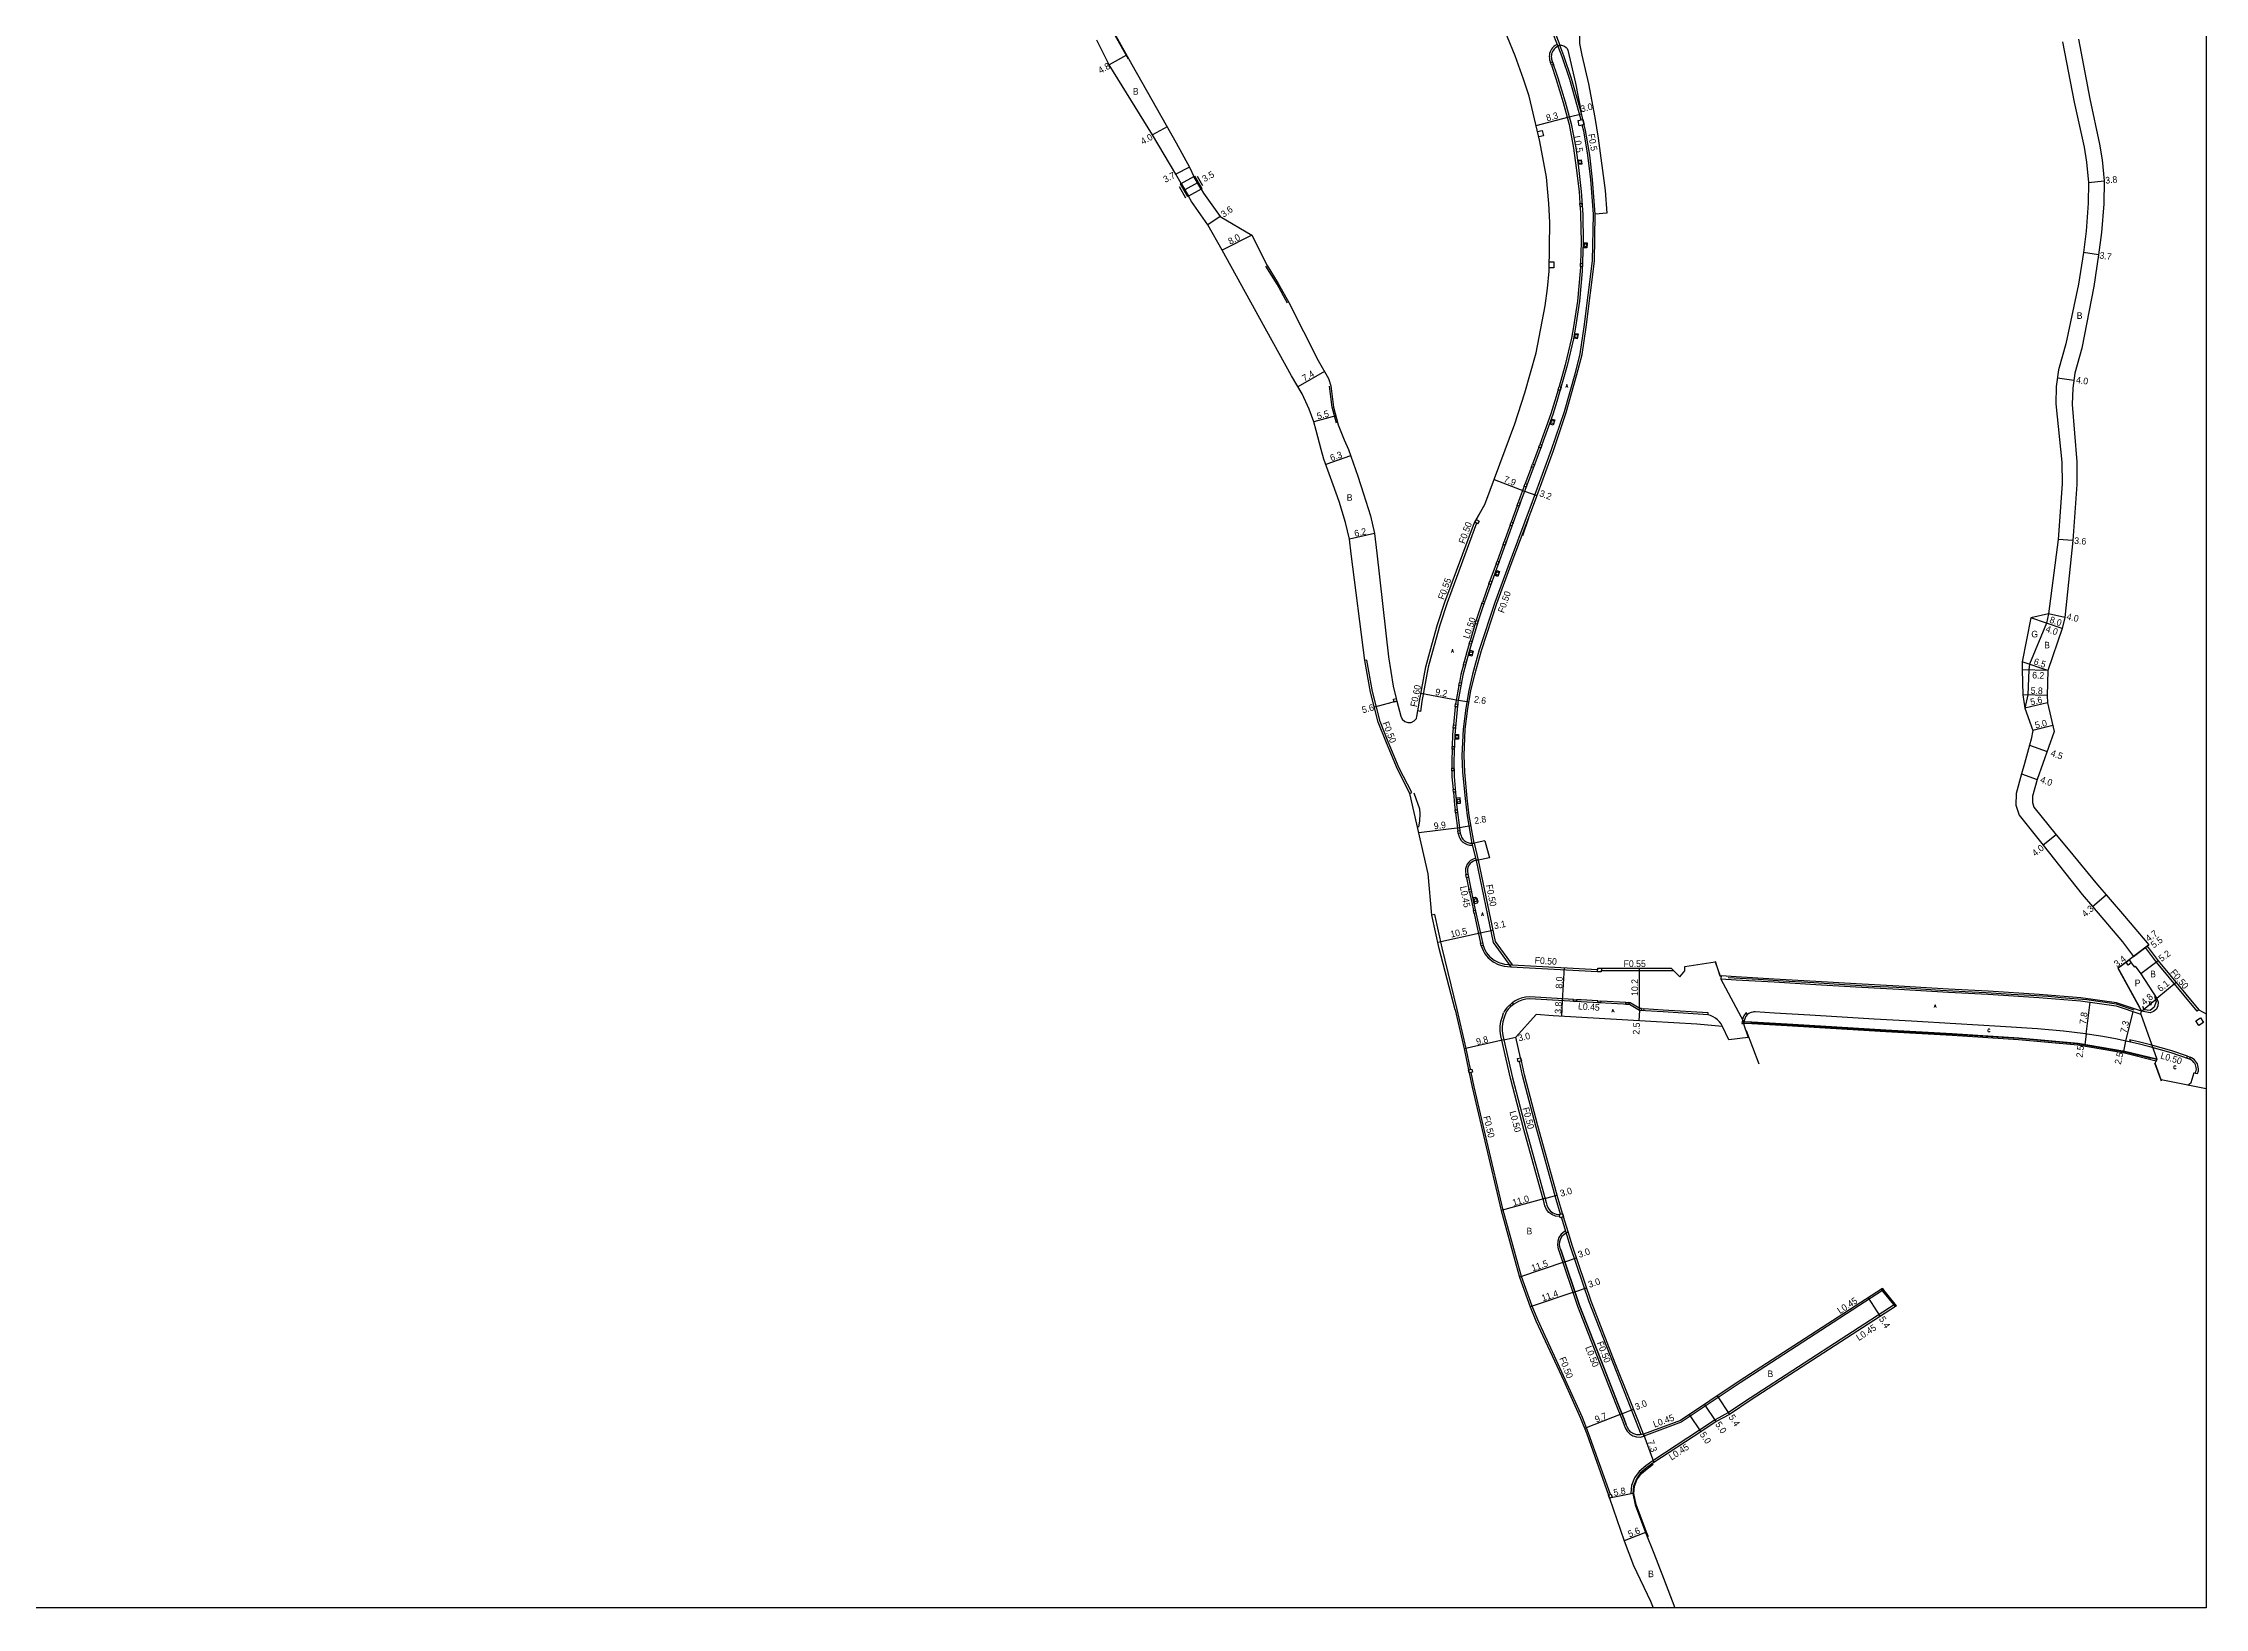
# Model space of a CAD drawing. Header units: metres. Extents: x -4000 to -800, y -99000 to -96000.
# Drawn here: x -3722 to -3200, y -99000 to -98622 of the extents above; entities that cross this region are included whole.
import ezdxf

# ---------------------------------------------------------------- set-up
doc = ezdxf.new("R2010")
doc.units = ezdxf.units.M
doc.header["$LTSCALE"] = 2.5
for name, color, linetype in [('側溝・桝', 7, 'Continuous'), ('図郭', 7, 'Continuous'), ('幅員', 7, 'Continuous'), ('植栽', 7, 'Continuous'), ('歩道・分離帯・安全施設', 7, 'Continuous'), ('舗装', 7, 'Continuous'), ('道路', 7, 'Continuous')]:
    doc.layers.add(name, color=color, linetype=linetype)
doc.styles.get("Standard").update_dxf_attribs({"font": ''})
doc.styles.add('YOKO_DECO', font='txt.shx', dxfattribs={"bigfont": 'extfont.shx'})
doc.styles.get('Standard').set_extended_font_data('@MS PGothic')

# ---------------------------------------------------------------- blocks, each defined once
blk = doc.blocks.new('223800')
at = {"color": 0}
blk.add_circle((0, 0), 0.75, dxfattribs=at)

msp = doc.modelspace()

# ---------------------------------------------------------------- linework, layer by layer
at = {"layer": '側溝・桝'}
for points in [[(-3362.37, -98609.04), (-3357.97, -98619.37), (-3356.47, -98623.16), (-3355.5, -98625.66), (-3353.68, -98631.16), (-3351.37, -98639.23), (-3350.93, -98641)], [(-3356.62, -98622.77), (-3357.07, -98623.04), (-3357.4, -98623.28), (-3357.71, -98623.58), (-3357.96, -98623.89), (-3358.17, -98624.24), (-3358.32, -98624.56), (-3358.44, -98624.93), (-3358.51, -98625.32), (-3358.53, -98625.69), (-3358.51, -98626.08), (-3358.45, -98626.46), (-3358.22, -98627.16)], [(-3357.46, -98619.17), (-3355.98, -98622.97)], [(-3358, -98627.81), (-3356.94, -98631.02), (-3355.15, -98636.79), (-3353.76, -98642.07), (-3352.64, -98647.78), (-3352, -98652.55), (-3351.33, -98658.28), (-3351.13, -98661.17)], [(-3350.64, -98642.21), (-3350.28, -98643.65), (-3349.28, -98649.53), (-3348.58, -98655.39), (-3347.96, -98663.72), (-3348.17, -98675.02), (-3350.15, -98690.95), (-3351.13, -98697.45), (-3352.36, -98702.33), (-3354.95, -98711.43), (-3358.03, -98720.57), (-3362.38, -98732.49), (-3368.19, -98748.03), (-3371.67, -98757.47), (-3375.41, -98768.85), (-3377.04, -98774.7), (-3377.97, -98778.64), (-3378.68, -98782.97), (-3379.32, -98787.96), (-3379.63, -98794.36), (-3379.43, -98798.39), (-3378.83, -98804.72), (-3378.35, -98808.89), (-3377.21, -98815.62), (-3376.2, -98819.72), (-3372.09, -98839.48), (-3367.77, -98845.34), (-3346.88, -98846.49)], [(-3351.08, -98661.91), (-3350.95, -98663.84), (-3350.82, -98670.45), (-3351, -98675.62)], [(-3351.02, -98676.32), (-3351.06, -98677.47), (-3351.75, -98684.7), (-3352.69, -98690.92), (-3353.2, -98693.68), (-3354.66, -98700.11), (-3356.16, -98705.3)], [(-3356.4, -98706.12), (-3357.18, -98708.79), (-3358.13, -98711.88), (-3360.81, -98719.28)], [(-3361.06, -98719.99), (-3361.52, -98721.25), (-3362.57, -98724.03)], [(-3362.82, -98724.71), (-3364.32, -98728.71)], [(-3364.58, -98729.4), (-3365.53, -98731.92), (-3366.04, -98733.32)], [(-3366.3, -98734.05), (-3367.74, -98738.06)], [(-3376.11, -98738.32), (-3383.18, -98757.54), (-3384.93, -98762.9), (-3386.28, -98767.78), (-3387.78, -98773.07), (-3389.26, -98781.31), (-3389.64, -98783.7), (-3390.22, -98783.61)], [(-3368, -98738.77), (-3369.43, -98742.74)], [(-3371.35, -98748.08), (-3372.84, -98752.2)], [(-3369.67, -98743.42), (-3371.12, -98747.43)], [(-3373.1, -98752.94), (-3374.6, -98757.09)], [(-3374.79, -98757.63), (-3375.03, -98758.29), (-3376, -98761.19), (-3376.17, -98761.76)], [(-3376.39, -98762.49), (-3377.65, -98766.67)], [(-3377.86, -98767.38), (-3378.45, -98769.33), (-3379.07, -98771.73)], [(-3392.14, -98803.52), (-3391.69, -98803.29), (-3394.73, -98797.45), (-3397.38, -98791.07), (-3399.32, -98786.14), (-3401.16, -98778.93), (-3402.53, -98771.36), (-3403.02, -98771.45)], [(-3379.25, -98772.47), (-3379.86, -98774.82), (-3380.21, -98776.74)], [(-3380.34, -98777.44), (-3381.09, -98781.45), (-3381.13, -98781.91)], [(-3381.2, -98782.61), (-3381.63, -98786.98)], [(-3381.7, -98787.75), (-3381.85, -98789.31), (-3381.94, -98792.15)], [(-3381.96, -98792.81), (-3382.06, -98795.66), (-3382.04, -98797.4)], [(-3382.03, -98798.07), (-3382.02, -98799.47), (-3381.74, -98802.55)], [(-3381.67, -98803.24), (-3381.4, -98806.26), (-3381.24, -98807.5)], [(-3381.15, -98808.21), (-3380.6, -98812.55)], [(-3380.53, -98813.16), (-3380.27, -98813.95), (-3380.14, -98814.31), (-3379.77, -98814.85), (-3379.35, -98815.25), (-3378.85, -98815.61), (-3378.36, -98815.84), (-3377.75, -98816), (-3377.11, -98816.01)], [(-3376.69, -98815.52), (-3375.68, -98819.61)], [(-3376.34, -98819.13), (-3377.07, -98819.42), (-3377.52, -98819.71), (-3377.94, -98820.09), (-3378.33, -98820.61), (-3378.59, -98821.18), (-3378.73, -98821.73), (-3378.77, -98822.36), (-3378.67, -98822.97), (-3378.65, -98823.08)], [(-3378.49, -98823.85), (-3377.91, -98826.66)], [(-3377.77, -98827.35), (-3377.25, -98829.83), (-3376.84, -98831.75)], [(-3380.75, -98855.63), (-3384.36, -98840.79), (-3386.11, -98832.74), (-3386.83, -98832.9)], [(-3376.68, -98832.45), (-3375.12, -98839.62)], [(-3374.98, -98840.26), (-3374.51, -98841.44), (-3374.05, -98842.22), (-3373.27, -98843.17), (-3372.05, -98844.16), (-3370.83, -98844.78), (-3369.44, -98845.17), (-3367.77, -98845.34)], [(-3201.76, -98855.7), (-3202.14, -98856.02), (-3211.95, -98844.2), (-3214.61, -98840.66), (-3214.21, -98840.36)], [(-3345.96, -98846.23), (-3345.94, -98846.23), (-3328.59, -98846.21)], [(-3377.51, -98870.07), (-3378.57, -98865.07), (-3380.75, -98855.63)], [(-3355.95, -98905.59), (-3356.05, -98905.62), (-3357.02, -98905.5), (-3357.89, -98905.14), (-3358.64, -98904.6), (-3359.22, -98903.88), (-3359.57, -98903.05), (-3359.77, -98902.33), (-3364.68, -98884.59), (-3367.88, -98872.24), (-3369.99, -98863.08), (-3370.24, -98862.02), (-3370.41, -98860.86), (-3370.41, -98859.67), (-3370.22, -98858.5), (-3369.85, -98857.37), (-3369.56, -98856.42)], [(-3368.08, -98854.56), (-3368.23, -98854.68), (-3368.78, -98855.27), (-3369.3, -98855.98), (-3369.56, -98856.42)], [(-3352.65, -98853.22), (-3363.22, -98852.59), (-3364.24, -98852.69), (-3365.27, -98852.93), (-3366.12, -98853.25), (-3366.78, -98853.59), (-3367.33, -98853.94), (-3367.48, -98854.06)], [(-3346.77, -98853.56), (-3350.81, -98853.33), (-3351.94, -98853.27)], [(-3340.03, -98853.95), (-3346.11, -98853.6)], [(-3336.24, -98855.44), (-3336.63, -98855.42), (-3339, -98854), (-3339.29, -98853.99)], [(-3320.21, -98856.93), (-3320.18, -98856.46), (-3331, -98855.77), (-3335.73, -98855.47)], [(-3310.75, -98856.92), (-3310.96, -98856.42), (-3311.18, -98856.63), (-3311.43, -98856.92), (-3311.59, -98857.18), (-3311.74, -98857.48), (-3311.85, -98857.77), (-3312.03, -98858.99), (-3311.56, -98859.02)], [(-3204.53, -98866.9), (-3208.26, -98865.63), (-3213.44, -98864.15), (-3216.28, -98863.43), (-3218.48, -98862.93), (-3218.14, -98863.53)], [(-3202.57, -98870.97), (-3202.08, -98871.12), (-3201.87, -98870.42), (-3201.84, -98869.99), (-3201.88, -98869.56), (-3201.97, -98869.15), (-3202.1, -98868.78), (-3202.3, -98868.41), (-3202.53, -98868.08), (-3202.82, -98867.77), (-3203.14, -98867.51), (-3203.5, -98867.29), (-3203.85, -98867.13)], [(-3343.78, -98972.69), (-3349.03, -98957.87), (-3350.54, -98954.07), (-3354.58, -98945.06), (-3361.32, -98930.56), (-3362.68, -98927.22), (-3365.22, -98920.04), (-3366.06, -98917.16), (-3369.68, -98904.03), (-3373.59, -98887.3), (-3376.62, -98874.29), (-3377.34, -98870.85)], [(-3355.81, -98905.02), (-3356.89, -98901.5), (-3361.79, -98883.82), (-3364.97, -98871.53), (-3365.74, -98868.17)], [(-3354.57, -98909.05), (-3354.97, -98909.26), (-3355.68, -98909.88), (-3356.2, -98910.66), (-3356.5, -98911.55), (-3356.56, -98912.49), (-3356.39, -98913.39), (-3356.24, -98913.81), (-3351.7, -98927.22), (-3345.85, -98942.23), (-3342.44, -98950.89), (-3340.95, -98954.67), (-3340.19, -98956.58), (-3339.76, -98957.36), (-3339.12, -98958.02), (-3338.34, -98958.5), (-3337.46, -98958.77), (-3336.54, -98958.8), (-3335.71, -98958.6), (-3335.82, -98958.12)], [(-3336.31, -98958.23), (-3339.65, -98949.78), (-3343.06, -98941.13), (-3348.88, -98926.2), (-3353.39, -98912.88), (-3354.44, -98909.46), (-3355.57, -98905.79)], [(-3355.33, -98904.88), (-3355.18, -98905.35)], [(-3278.12, -98922.93), (-3277.88, -98923.31), (-3312.49, -98945.73), (-3326.66, -98955.2), (-3335.72, -98958.56)], [(-3274.7, -98927.14), (-3275.02, -98926.75), (-3310.04, -98949.44), (-3315.24, -98952.92), (-3318.51, -98954.62), (-3322.24, -98957.12), (-3333.57, -98964.55), (-3335.25, -98965.79), (-3336.84, -98967.14), (-3337.93, -98968.62), (-3338.66, -98970.53), (-3338.82, -98972.37), (-3338.32, -98972.42)]]:
    msp.add_lwpolyline(points, dxfattribs=at)
for points in [[(-3358, -98627.81), (-3358.22, -98627.16), (-3357.74, -98627), (-3357.52, -98627.65)], [(-3360.25, -98643.57), (-3359.94, -98644.86), (-3361.05, -98645.1), (-3361.36, -98643.81)], [(-3351.29, -98642.38), (-3351.58, -98641.17), (-3350.42, -98640.87), (-3350.13, -98642.08)], [(-3351.08, -98661.91), (-3351.13, -98661.17), (-3350.63, -98661.14), (-3350.58, -98661.88)], [(-3357.4, -98675.27), (-3357.43, -98676.71), (-3358.55, -98676.67), (-3358.52, -98675.23)], [(-3351.02, -98676.32), (-3351, -98675.62), (-3350.49, -98675.63), (-3350.52, -98676.34)], [(-3356.4, -98706.12), (-3356.16, -98705.3), (-3355.68, -98705.44), (-3355.92, -98706.26)], [(-3361.06, -98719.99), (-3360.81, -98719.28), (-3360.33, -98719.45), (-3360.59, -98720.16)], [(-3362.82, -98724.71), (-3362.57, -98724.03), (-3362.09, -98724.21), (-3362.35, -98724.88)], [(-3364.58, -98729.4), (-3364.32, -98728.71), (-3363.85, -98728.89), (-3364.11, -98729.58)], [(-3376.13, -98737.38), (-3375.43, -98737.79), (-3375.83, -98738.48), (-3376.53, -98738.08)], [(-3366.3, -98734.05), (-3366.04, -98733.32), (-3365.56, -98733.49), (-3365.83, -98734.22)], [(-3369.67, -98743.42), (-3369.43, -98742.74), (-3368.96, -98742.91), (-3369.2, -98743.59)], [(-3368, -98738.77), (-3367.74, -98738.06), (-3367.27, -98738.23), (-3367.53, -98738.94)], [(-3371.35, -98748.08), (-3371.12, -98747.43), (-3370.65, -98747.6), (-3370.88, -98748.25)], [(-3373.1, -98752.94), (-3372.84, -98752.2), (-3372.36, -98752.37), (-3372.63, -98753.11)], [(-3374.79, -98757.63), (-3374.6, -98757.09), (-3374.12, -98757.26), (-3374.32, -98757.8)], [(-3376.39, -98762.49), (-3376.17, -98761.76), (-3375.69, -98761.9), (-3375.91, -98762.63)], [(-3377.86, -98767.38), (-3377.65, -98766.67), (-3377.17, -98766.82), (-3377.38, -98767.52)], [(-3379.25, -98772.47), (-3379.07, -98771.73), (-3378.58, -98771.86), (-3378.77, -98772.59)], [(-3380.34, -98777.44), (-3380.21, -98776.74), (-3379.72, -98776.83), (-3379.85, -98777.54)], [(-3395.47, -98780.59), (-3395.3, -98781.27), (-3395.98, -98781.45), (-3396.15, -98780.77)], [(-3381.2, -98782.61), (-3381.13, -98781.91), (-3380.63, -98781.95), (-3380.7, -98782.65)], [(-3381.7, -98787.75), (-3381.63, -98786.98), (-3381.12, -98787.03), (-3381.2, -98787.79)], [(-3381.96, -98792.81), (-3381.94, -98792.15), (-3381.44, -98792.17), (-3381.46, -98792.82)], [(-3382.03, -98798.07), (-3382.04, -98797.4), (-3381.53, -98797.4), (-3381.53, -98798.07)], [(-3381.67, -98803.24), (-3381.74, -98802.55), (-3381.23, -98802.5), (-3381.17, -98803.19)], [(-3381.15, -98808.21), (-3381.24, -98807.5), (-3380.74, -98807.43), (-3380.65, -98808.15)], [(-3380.53, -98813.16), (-3380.6, -98812.55), (-3380.1, -98812.48), (-3380.03, -98813.09)], [(-3378.49, -98823.85), (-3378.65, -98823.08), (-3378.19, -98822.98), (-3378.03, -98823.75)], [(-3377.77, -98827.35), (-3377.91, -98826.66), (-3377.45, -98826.56), (-3377.31, -98827.25)], [(-3376.68, -98832.45), (-3376.84, -98831.75), (-3376.38, -98831.65), (-3376.22, -98832.35)], [(-3374.98, -98840.26), (-3375.12, -98839.62), (-3374.66, -98839.52), (-3374.52, -98840.16)], [(-3345.93, -98845.69), (-3345.98, -98846.58), (-3346.89, -98846.53), (-3346.84, -98845.64)], [(-3218.61, -98843.66), (-3218.07, -98844.38), (-3218.79, -98844.92), (-3219.33, -98844.2)], [(-3368.08, -98854.56), (-3367.48, -98854.06), (-3367.18, -98854.43), (-3367.79, -98854.92)], [(-3352.65, -98853.22), (-3351.94, -98853.27), (-3351.97, -98853.73), (-3352.68, -98853.69)], [(-3346.77, -98853.56), (-3346.11, -98853.6), (-3346.14, -98854.07), (-3346.79, -98854.03)], [(-3340.03, -98853.95), (-3339.29, -98853.99), (-3339.31, -98854.45), (-3340.06, -98854.41)], [(-3336.24, -98855.44), (-3335.73, -98855.47), (-3335.76, -98855.94), (-3336.27, -98855.91)], [(-3202.46, -98858.41), (-3201.39, -98857.67), (-3200.65, -98858.74), (-3201.72, -98859.48)], [(-3365.26, -98868.06), (-3366.03, -98868.24), (-3366.21, -98867.46), (-3365.44, -98867.28)], [(-3204.53, -98866.9), (-3203.85, -98867.13), (-3204.02, -98867.61), (-3204.69, -98867.38)], [(-3378, -98870.17), (-3377.22, -98870.01), (-3377.05, -98870.79), (-3377.83, -98870.96)], [(-3355.09, -98905.64), (-3355.86, -98905.88), (-3356.09, -98905.11), (-3355.33, -98904.88)], [(-3344.25, -98972.86), (-3343.59, -98972.62), (-3343.35, -98973.28), (-3344.01, -98973.52)]]:
    msp.add_lwpolyline(points, close=True, dxfattribs=at)
at = {"layer": '図郭'}
msp.add_lwpolyline([(-4000, -98400), (-3200, -98400), (-3200, -99000), (-4000, -99000)], close=True, dxfattribs=at)
at = {"layer": '幅員'}
for points in [[(-3460.53, -98625.34), (-3464.72, -98627.7)], [(-3450.77, -98642.65), (-3454.26, -98644.61)], [(-3361.71, -98642.34), (-3353.72, -98640.24)], [(-3353.72, -98640.24), (-3350.76, -98639.51)], [(-3445.39, -98652.39), (-3448.69, -98654.06)], [(-3443.43, -98656.16), (-3446.48, -98657.88)], [(-3228.36, -98656.07), (-3224.58, -98655.68)], [(-3437.99, -98664.26), (-3440.95, -98666.32)], [(-3430.35, -98668.79), (-3437.49, -98672.41)], [(-3225.94, -98673.55), (-3229.6, -98672.99)], [(-3412.8, -98701.67), (-3419.2, -98705.38)], [(-3231.92, -98703.89), (-3235.88, -98703.34)], [(-3410.03, -98712.41), (-3415.35, -98713.81)], [(-3406.5, -98722.02), (-3412.44, -98724.12)], [(-3371.83, -98727.79), (-3364.48, -98730.56)], [(-3364.48, -98730.56), (-3361.51, -98731.64)], [(-3400.71, -98740.82), (-3406.76, -98742.17)], [(-3232.15, -98742.49), (-3235.74, -98742.23)], [(-3234.73, -98763.72), (-3242.29, -98761.11)], [(-3234.73, -98763.72), (-3238.51, -98762.41)], [(-3234.13, -98761.04), (-3238.04, -98760.17)], [(-3238.22, -98773.84), (-3244.42, -98773.66)], [(-3238.22, -98773.84), (-3244.37, -98771.72)], [(-3389.49, -98779.31), (-3380.49, -98780.98)], [(-3395.3, -98781.27), (-3400.72, -98782.66)], [(-3380.49, -98780.98), (-3377.89, -98781.41)], [(-3238.4, -98779.87), (-3244.2, -98779.7)], [(-3238.26, -98781.68), (-3243.72, -98782.95)], [(-3236.99, -98787.15), (-3241.86, -98788.29)], [(-3242.6, -98791.88), (-3238.37, -98793.39)], [(-3244.54, -98798.8), (-3240.78, -98800.14)], [(-3390, -98812.97), (-3380.2, -98811.74)], [(-3380.2, -98811.74), (-3377.42, -98811.26)], [(-3236.18, -98813.48), (-3239.29, -98816)], [(-3227.39, -98830.79), (-3224.12, -98827.99)], [(-3375.18, -98837.13), (-3372.17, -98836.5)], [(-3385.43, -98839.36), (-3375.18, -98837.13)], [(-3214.21, -98840.36), (-3218.61, -98843.66)], [(-3217.55, -98842.87), (-3213.8, -98840.05)], [(-3355.31, -98853.53), (-3354.87, -98845.53)], [(-3336.77, -98855.88), (-3336.78, -98845.68)], [(-3221.33, -98845.7), (-3218.61, -98843.66)], [(-3211.56, -98843.89), (-3215.72, -98847.01)], [(-3207.21, -98849.13), (-3211.91, -98853.02)], [(-3355.53, -98857.3), (-3355.31, -98853.53)], [(-3336.77, -98855.88), (-3336.91, -98858.4)], [(-3228.98, -98861.58), (-3227.96, -98853.88)], [(-3219.34, -98863.26), (-3217.64, -98856.12)], [(-3215.6, -98856.08), (-3211.91, -98853.02)], [(-3369.51, -98862.97), (-3366.58, -98862.3)], [(-3228.98, -98861.58), (-3229.3, -98864.1)], [(-3369.51, -98862.97), (-3379.06, -98865.17)], [(-3219.89, -98865.69), (-3219.34, -98863.26)], [(-3359.56, -98901.22), (-3370.17, -98904.15)], [(-3359.56, -98901.22), (-3356.67, -98900.42)], [(-3354.8, -98916.5), (-3365.69, -98920.2)], [(-3354.8, -98916.5), (-3351.96, -98915.54)], [(-3352.35, -98923.73), (-3363.15, -98927.39)], [(-3352.35, -98923.73), (-3349.51, -98922.77)], [(-3281.59, -98925.18), (-3278.66, -98929.71)], [(-3318.25, -98955.05), (-3321.03, -98950.9)], [(-3317.99, -98948.86), (-3314.99, -98953.35)], [(-3340.98, -98953.21), (-3350, -98956.78)], [(-3340.98, -98953.21), (-3338.19, -98952.11)], [(-3324.75, -98953.38), (-3321.97, -98957.54)], [(-3335.82, -98958.12), (-3333.28, -98964.96)], [(-3338.32, -98972.42), (-3344.01, -98973.52)], [(-3335.27, -98981.8), (-3340.49, -98983.83)]]:
    msp.add_lwpolyline(points, dxfattribs=at)
at = {"layer": '植栽'}
for points in [[(-3351.52, -98650.69), (-3350.83, -98650.6), (-3350.69, -98651.64), (-3351.38, -98651.73)], [(-3350.1, -98670.61), (-3349.41, -98670.63), (-3349.45, -98671.85), (-3350.15, -98671.82)], [(-3352.26, -98692.51), (-3351.57, -98692.64), (-3351.79, -98693.82), (-3352.47, -98693.69)], [(-3357.83, -98713.16), (-3357.17, -98713.39), (-3357.61, -98714.61), (-3358.27, -98714.38)], [(-3371.18, -98749.71), (-3370.52, -98749.95), (-3370.95, -98751.13), (-3371.6, -98750.9)], [(-3377.58, -98768.94), (-3376.91, -98769.14), (-3377.25, -98770.37), (-3377.93, -98770.19)], [(-3381.12, -98789.2), (-3380.43, -98789.27), (-3380.47, -98790.45), (-3381.17, -98790.43)], [(-3380.83, -98804.56), (-3380.14, -98804.5), (-3380, -98805.95), (-3380.7, -98806.01)], [(-3376.8, -98828.64), (-3376.32, -98828.54), (-3376.02, -98828.74), (-3375.8, -98829.69), (-3375.94, -98829.99), (-3376.5, -98830.11)]]:
    msp.add_lwpolyline(points, close=True, dxfattribs=at)
at = {"layer": '歩道・分離帯・安全施設'}
for points in [[(-3460.11, -98626.32), (-3463.97, -98619.48), (-3470.19, -98609.35), (-3478.14, -98596.63), (-3482.85, -98589.34), (-3485.37, -98585.81)], [(-3355.98, -98622.97), (-3356.79, -98623.46), (-3357.08, -98623.67), (-3357.34, -98623.92), (-3357.54, -98624.18), (-3357.73, -98624.48), (-3357.85, -98624.74), (-3357.95, -98625.06), (-3358.01, -98625.38), (-3358.03, -98625.69), (-3358.01, -98626.02), (-3357.96, -98626.34), (-3356.46, -98630.87), (-3354.66, -98636.65), (-3353.27, -98641.96), (-3352.14, -98647.69), (-3351.5, -98652.49), (-3350.83, -98658.24), (-3350.44, -98663.82), (-3350.31, -98670.46), (-3350.56, -98677.5), (-3351.25, -98684.76), (-3352.19, -98691), (-3352.71, -98693.78), (-3354.17, -98700.24), (-3356.69, -98708.94), (-3357.65, -98712.04), (-3361.05, -98721.43), (-3365.06, -98732.1), (-3374.55, -98758.45), (-3375.52, -98761.34), (-3377.96, -98769.47), (-3379.37, -98774.93), (-3380.59, -98781.52), (-3381.35, -98789.34), (-3381.55, -98795.67), (-3381.51, -98799.45), (-3380.9, -98806.2), (-3380.03, -98813.09), (-3379.83, -98813.7), (-3379.7, -98814.06), (-3379.38, -98814.52), (-3379.03, -98814.87), (-3378.6, -98815.17), (-3378.18, -98815.36), (-3377.68, -98815.5), (-3376.69, -98815.52)], [(-3356.44, -98623.24), (-3356.79, -98623.46), (-3357.08, -98623.67), (-3357.34, -98623.92), (-3357.54, -98624.18), (-3357.73, -98624.48), (-3357.85, -98624.74), (-3357.95, -98625.06), (-3358.01, -98625.38), (-3358.03, -98625.69), (-3358.01, -98626.02), (-3357.96, -98626.34), (-3356.46, -98630.87), (-3354.66, -98636.65), (-3353.27, -98641.96), (-3352.14, -98647.69), (-3351.5, -98652.49), (-3350.83, -98658.24), (-3350.44, -98663.82), (-3350.31, -98670.46), (-3350.56, -98677.5), (-3351.25, -98684.76), (-3352.19, -98691), (-3352.71, -98693.78), (-3354.17, -98700.24), (-3356.69, -98708.94), (-3357.65, -98712.04), (-3361.05, -98721.43), (-3365.06, -98732.1), (-3374.55, -98758.45), (-3375.52, -98761.34), (-3377.96, -98769.47), (-3379.37, -98774.93), (-3380.59, -98781.52), (-3381.35, -98789.34), (-3381.55, -98795.67), (-3381.51, -98799.45), (-3380.9, -98806.2), (-3380.03, -98813.09), (-3379.83, -98813.7), (-3379.7, -98814.06), (-3379.38, -98814.52), (-3379.03, -98814.87), (-3378.6, -98815.17), (-3378.18, -98815.36), (-3377.68, -98815.5), (-3376.69, -98815.52)], [(-3357.96, -98626.34), (-3356.46, -98630.87), (-3354.66, -98636.65), (-3353.27, -98641.96), (-3352.14, -98647.69), (-3351.5, -98652.49), (-3350.83, -98658.24), (-3350.44, -98663.82), (-3350.31, -98670.46), (-3350.56, -98677.5), (-3351.25, -98684.76), (-3352.19, -98691), (-3352.71, -98693.78), (-3354.17, -98700.24), (-3356.69, -98708.94)], [(-3447.85, -98657.04), (-3446.29, -98659.79)], [(-3442.16, -98656.93), (-3443.44, -98654.66)], [(-3421.69, -98685.2), (-3424.22, -98680.62), (-3426.91, -98676.31)], [(-3409.91, -98714.2), (-3410.92, -98710.34), (-3411.54, -98705.25), (-3411.55, -98705.21)], [(-3357.65, -98712.04), (-3361.05, -98721.43), (-3365.06, -98732.1), (-3374.55, -98758.45)], [(-3374.44, -98734.3), (-3376.84, -98738.59)], [(-3364.9, -98741.3), (-3363.45, -98737)], [(-3375.52, -98761.34), (-3377.96, -98769.47), (-3379.37, -98774.93), (-3380.59, -98781.52), (-3381.35, -98789.34), (-3381.55, -98795.67), (-3381.51, -98799.45), (-3380.9, -98806.2), (-3380.03, -98813.09)], [(-3391.23, -98803.4), (-3389.85, -98807.25), (-3389.74, -98808.39), (-3389.84, -98810.1), (-3390.1, -98811.64)], [(-3375.68, -98819.61), (-3376.23, -98819.59), (-3376.85, -98819.84), (-3377.23, -98820.08), (-3377.59, -98820.41), (-3377.92, -98820.85), (-3378.15, -98821.34), (-3378.26, -98821.8), (-3378.29, -98822.34), (-3378.21, -98822.89), (-3376.79, -98829.74), (-3374.52, -98840.16), (-3374.09, -98841.23), (-3373.66, -98841.95), (-3372.94, -98842.83), (-3371.79, -98843.76), (-3370.66, -98844.34), (-3369.36, -98844.7), (-3367.5, -98844.83)], [(-3375.68, -98819.61), (-3376.23, -98819.59), (-3376.85, -98819.84), (-3377.23, -98820.08), (-3377.59, -98820.41), (-3377.92, -98820.85), (-3378.15, -98821.34), (-3378.26, -98821.8), (-3378.29, -98822.34), (-3378.21, -98822.89), (-3376.79, -98829.74), (-3374.52, -98840.16), (-3374.09, -98841.23), (-3373.66, -98841.95), (-3372.94, -98842.83), (-3371.79, -98843.76), (-3370.66, -98844.34), (-3369.36, -98844.7), (-3367.5, -98844.83)], [(-3378.21, -98822.89), (-3376.79, -98829.74), (-3374.52, -98840.16), (-3374.09, -98841.23)], [(-3317.25, -98847.59), (-3318.44, -98844.04)], [(-3221.04, -98846), (-3216.04, -98855.06)], [(-3218.61, -98843.66), (-3218.07, -98844.38), (-3217.33, -98845.37), (-3217.09, -98845.19), (-3215.72, -98847.01), (-3211.91, -98853.02), (-3211.59, -98853.86), (-3211.62, -98854.75), (-3212, -98855.56), (-3212.66, -98856.16), (-3213.5, -98856.46), (-3215.6, -98856.08)], [(-3217.4, -98855.83), (-3221.64, -98854.37), (-3228.8, -98853.35), (-3235, -98852.8), (-3238.15, -98852.53), (-3242.34, -98852.24), (-3247.03, -98852.01), (-3253.09, -98851.65), (-3258.12, -98851.37), (-3264.07, -98851.02), (-3274.71, -98850.37), (-3280.58, -98850.1), (-3287.25, -98849.66), (-3294.7, -98849.19), (-3302.11, -98848.81), (-3308.13, -98848.4), (-3315.36, -98848.02)], [(-3212.47, -98852.39), (-3212.02, -98853.68), (-3212.51, -98855.08), (-3213.48, -98855.92), (-3214.93, -98855.71), (-3215.29, -98854.94)], [(-3369.04, -98856.45), (-3369.39, -98857.56), (-3369.73, -98858.62), (-3369.91, -98859.71), (-3369.91, -98860.82), (-3369.75, -98861.92), (-3369.51, -98862.97), (-3367.4, -98872.12), (-3364.2, -98884.46), (-3359.29, -98902.2), (-3359.1, -98902.89), (-3358.79, -98903.62), (-3358.29, -98904.23), (-3357.64, -98904.7), (-3356.89, -98905.02), (-3356.09, -98905.11), (-3355.33, -98904.88)], [(-3369.39, -98857.56), (-3369.73, -98858.62), (-3369.91, -98859.71), (-3369.91, -98860.82), (-3369.75, -98861.92), (-3369.51, -98862.97), (-3367.4, -98872.12), (-3364.2, -98884.46), (-3359.29, -98902.2)], [(-3316.69, -98859.74), (-3317.04, -98859.14), (-3317.45, -98858.6), (-3317.93, -98858.11), (-3318.39, -98857.75), (-3318.99, -98857.38), (-3319.61, -98857.1), (-3320.21, -98856.93), (-3331.03, -98856.24), (-3336.77, -98855.88), (-3339.15, -98854.46), (-3350.84, -98853.8), (-3363.21, -98853.06), (-3364.17, -98853.15), (-3365.13, -98853.38), (-3365.93, -98853.68), (-3366.55, -98854), (-3367.06, -98854.32), (-3367.91, -98855.02), (-3368.42, -98855.57), (-3368.91, -98856.24), (-3369.04, -98856.45)], [(-3316.69, -98859.74), (-3317.04, -98859.14), (-3317.45, -98858.6), (-3317.93, -98858.11), (-3318.39, -98857.75), (-3318.99, -98857.38), (-3319.61, -98857.1), (-3320.21, -98856.93), (-3331.03, -98856.24), (-3336.77, -98855.88), (-3339.15, -98854.46), (-3350.84, -98853.8), (-3363.21, -98853.06), (-3364.17, -98853.15), (-3365.13, -98853.38), (-3365.93, -98853.68), (-3366.55, -98854), (-3367.06, -98854.32), (-3367.91, -98855.02), (-3368.42, -98855.57), (-3368.91, -98856.24), (-3369.04, -98856.45)], [(-3320.21, -98856.93), (-3331.03, -98856.24), (-3336.77, -98855.88), (-3339.15, -98854.46), (-3350.84, -98853.8), (-3363.21, -98853.06), (-3364.17, -98853.15), (-3365.13, -98853.38), (-3365.93, -98853.68)], [(-3204.39, -98873.9), (-3203.57, -98873.23), (-3202.91, -98870.88), (-3202.57, -98870.97), (-3202.37, -98870.33), (-3202.35, -98870), (-3202.38, -98869.63), (-3202.46, -98869.29), (-3202.57, -98868.99), (-3202.73, -98868.67), (-3202.93, -98868.4), (-3203.17, -98868.14), (-3203.44, -98867.92), (-3203.74, -98867.74), (-3204.02, -98867.61), (-3208.41, -98866.12), (-3213.57, -98864.64), (-3216.39, -98863.92), (-3221.84, -98862.7), (-3224.92, -98862.16), (-3229.78, -98861.47), (-3234.44, -98860.9), (-3240.68, -98860.34), (-3249.62, -98859.72), (-3260.42, -98859.08), (-3271.12, -98858.48), (-3280.13, -98857.94), (-3289.15, -98857.4), (-3295.62, -98857.01), (-3304.14, -98856.53), (-3308.85, -98856.23), (-3309.15, -98856.22), (-3309.43, -98856.25), (-3309.78, -98856.33), (-3310.07, -98856.44), (-3310.36, -98856.6), (-3310.6, -98856.77), (-3310.81, -98856.97), (-3311.02, -98857.22), (-3311.15, -98857.43), (-3311.27, -98857.68), (-3311.36, -98857.92), (-3311.53, -98858.59)], [(-3204.39, -98873.9), (-3203.57, -98873.23), (-3202.91, -98870.88), (-3202.57, -98870.97), (-3202.37, -98870.33), (-3202.35, -98870), (-3202.38, -98869.63), (-3202.46, -98869.29), (-3202.57, -98868.99), (-3202.73, -98868.67), (-3202.93, -98868.4), (-3203.17, -98868.14), (-3203.44, -98867.92), (-3203.74, -98867.74), (-3204.02, -98867.61), (-3208.41, -98866.12), (-3213.57, -98864.64), (-3216.39, -98863.92), (-3221.84, -98862.7), (-3224.92, -98862.16), (-3229.78, -98861.47), (-3234.44, -98860.9), (-3240.68, -98860.34), (-3249.62, -98859.72), (-3260.42, -98859.08), (-3271.12, -98858.48), (-3280.13, -98857.94), (-3289.15, -98857.4), (-3295.62, -98857.01), (-3304.14, -98856.53), (-3308.85, -98856.23), (-3309.15, -98856.22), (-3309.43, -98856.25), (-3309.78, -98856.33), (-3310.07, -98856.44), (-3310.36, -98856.6), (-3310.6, -98856.77), (-3310.81, -98856.97), (-3311.02, -98857.22), (-3311.15, -98857.43), (-3311.27, -98857.68), (-3311.36, -98857.92), (-3311.53, -98858.59)], [(-3204.02, -98867.61), (-3208.41, -98866.12), (-3213.57, -98864.64), (-3216.39, -98863.92), (-3221.84, -98862.7), (-3224.92, -98862.16), (-3229.78, -98861.47), (-3234.44, -98860.9), (-3240.68, -98860.34), (-3249.62, -98859.72), (-3260.42, -98859.08), (-3271.12, -98858.48), (-3280.13, -98857.94), (-3289.15, -98857.4), (-3295.62, -98857.01), (-3304.14, -98856.53), (-3308.85, -98856.23)], [(-3307.88, -98868.84), (-3310.91, -98860.76)], [(-3213.32, -98867.47), (-3219.52, -98865.92), (-3231.21, -98863.96), (-3245.2, -98862.68), (-3261.22, -98861.69), (-3277.3, -98860.75), (-3293.16, -98859.81), (-3309.88, -98858.86)], [(-3210.78, -98872.97), (-3212.35, -98868.56)], [(-3335.82, -98958.12), (-3336.59, -98958.29), (-3337.38, -98958.27), (-3338.13, -98958.04), (-3338.81, -98957.63), (-3339.35, -98957.06), (-3339.74, -98956.37), (-3339.95, -98955.83), (-3340.48, -98954.48), (-3341.98, -98950.7), (-3345.39, -98942.04), (-3351.23, -98927.05), (-3355.77, -98913.65), (-3355.9, -98913.26), (-3356.06, -98912.46), (-3356.01, -98911.65), (-3355.75, -98910.88), (-3355.3, -98910.21), (-3354.69, -98909.67), (-3353.96, -98909.31)], [(-3355.77, -98913.65), (-3351.23, -98927.05), (-3345.39, -98942.04), (-3341.98, -98950.7), (-3340.48, -98954.48), (-3339.95, -98955.83)], [(-3275, -98927.34), (-3278.43, -98923.12)], [(-3334.58, -98982.91), (-3335.06, -98981.72), (-3337.57, -98975.07), (-3338.09, -98972.4), (-3337.94, -98970.7), (-3337.28, -98968.97), (-3336.3, -98967.64), (-3334.8, -98966.36), (-3333.44, -98965.36)]]:
    msp.add_lwpolyline(points, dxfattribs=at)
at = {"layer": '舗装'}
msp.add_lwpolyline([(-3238.04, -98760.17), (-3238.51, -98762.41), (-3242.61, -98772.33), (-3242.82, -98773.71), (-3242.99, -98779.73), (-3243.72, -98782.95)], dxfattribs=at)
at = {"layer": '道路'}
for points in [[(-3390.6, -98785.4), (-3390.5, -98784.92), (-3390.22, -98783.61), (-3389.84, -98781.21), (-3388.35, -98772.94), (-3386.84, -98767.63), (-3385.49, -98762.73), (-3383.73, -98757.34), (-3376.56, -98738.12), (-3374.04, -98733.79), (-3366.87, -98714.32), (-3364.4, -98706.84), (-3361.66, -98697.2), (-3359.49, -98685.85), (-3358.95, -98681.66), (-3358.56, -98677.47), (-3358.36, -98665.71), (-3358.6, -98661.18), (-3359.21, -98654.83), (-3360.79, -98646.19), (-3363.4, -98635.29), (-3364.78, -98631.18), (-3366.76, -98625.56), (-3370.48, -98616.55)], [(-3392.14, -98803.52), (-3395.18, -98797.66), (-3397.84, -98791.26), (-3399.79, -98786.29), (-3401.65, -98779.04), (-3403.02, -98771.45), (-3406.3, -98745.69), (-3406.76, -98742.17), (-3407.67, -98738.12), (-3409.26, -98733.07), (-3410.69, -98729.08), (-3412.9, -98722.84), (-3413.61, -98720.51), (-3414.79, -98715.93), (-3415.35, -98713.81), (-3416.45, -98710.82), (-3418.2, -98707.1), (-3420.74, -98702.73), (-3428.4, -98688.92), (-3437.49, -98672.41), (-3440.95, -98666.32), (-3444.89, -98660.64), (-3445.62, -98659.4), (-3447.34, -98656.35), (-3448.69, -98654.06), (-3454.26, -98644.61), (-3464.72, -98627.7), (-3467.73, -98621.78)], [(-3463.87, -98619.42), (-3459.24, -98627.65), (-3448.57, -98646.55), (-3445.39, -98652.39), (-3444.29, -98654.63), (-3442.57, -98657.68), (-3441.97, -98658.65), (-3437.99, -98664.26), (-3430.35, -98668.79), (-3426.62, -98676.13), (-3423.94, -98680.46), (-3421.4, -98685.04), (-3414.34, -98699.02), (-3411.8, -98703.39), (-3411.21, -98705.18), (-3410.59, -98710.28), (-3409.47, -98714.53), (-3408.04, -98718.19), (-3407.02, -98720.54), (-3404.75, -98726.98), (-3403.35, -98731.2), (-3401.67, -98736.51), (-3400.71, -98740.82), (-3400.17, -98745.57), (-3397.31, -98770.54), (-3396.23, -98777.65), (-3395.47, -98780.59), (-3395.3, -98781.27), (-3394.37, -98784.9), (-3394.02, -98785.62), (-3393.41, -98786.16), (-3392.65, -98786.42), (-3391.85, -98786.37), (-3391.12, -98786.01), (-3390.6, -98785.4)], [(-3351.83, -98617.96), (-3351.27, -98620.38), (-3351.24, -98622.58), (-3350.66, -98625.37), (-3349.04, -98632.28), (-3347.5, -98640.38), (-3346.71, -98645.43), (-3345, -98657.99), (-3344.66, -98663.53)], [(-3234.65, -98622.13), (-3231.81, -98636.71), (-3229.44, -98647.53), (-3228.87, -98651.15), (-3228.36, -98656.07), (-3228.43, -98661.06), (-3228.98, -98667.85), (-3229.6, -98672.99), (-3230.76, -98680.6), (-3233.89, -98695.04), (-3235.6, -98701.3), (-3236.16, -98705.35), (-3236.29, -98709.51), (-3234.81, -98723.56), (-3234.77, -98728.84), (-3235.74, -98742.23), (-3238.04, -98760.17), (-3242.29, -98761.11), (-3244.37, -98771.72), (-3244.42, -98773.66), (-3244.2, -98779.7), (-3243.72, -98782.95), (-3241.86, -98788.29), (-3242.23, -98790.42), (-3242.6, -98791.88), (-3243.82, -98796.29), (-3244.54, -98798.8), (-3245.87, -98803.54), (-3245.95, -98806.32), (-3245.14, -98808.76), (-3239.29, -98816), (-3229.89, -98827.88), (-3227.39, -98830.79), (-3220.2, -98839.34), (-3217.55, -98842.87), (-3218.61, -98843.66), (-3219.33, -98844.2), (-3221.33, -98845.7), (-3215.6, -98856.08)], [(-3230.81, -98621.47), (-3228.09, -98635.94), (-3225.7, -98646.83), (-3225.1, -98650.66), (-3224.58, -98655.68), (-3224.69, -98661.25), (-3225.26, -98668.14), (-3225.94, -98673.55), (-3227.1, -98681.16), (-3230.03, -98696.1), (-3231.67, -98702.11), (-3232.17, -98705.68), (-3232.29, -98709.63), (-3231.21, -98723.53), (-3231.17, -98728.95), (-3232.15, -98742.49), (-3234.13, -98761.04), (-3234.73, -98763.72), (-3238.22, -98773.84), (-3238.4, -98779.87), (-3238.26, -98781.68), (-3236.65, -98788.6), (-3240.78, -98800.14), (-3241.89, -98804.15), (-3241.93, -98805.73), (-3241.57, -98806.81), (-3236.18, -98813.48), (-3232.89, -98817.45), (-3226.63, -98825.07), (-3219.72, -98833.13), (-3213.8, -98840.05), (-3214.21, -98840.36), (-3211.56, -98843.89), (-3201.76, -98855.7), (-3200, -98856.72)], [(-3374.05, -98814.91), (-3376.69, -98815.52), (-3377.83, -98808.82), (-3378.31, -98804.67), (-3378.91, -98798.36), (-3379.1, -98794.36), (-3378.79, -98788.01), (-3378.16, -98783.04), (-3377.45, -98778.74), (-3376.53, -98774.83), (-3374.91, -98769), (-3371.17, -98757.64), (-3367.7, -98748.21), (-3361.89, -98732.67), (-3357.54, -98720.75), (-3354.45, -98711.59), (-3351.86, -98702.46), (-3350.61, -98697.56), (-3349.63, -98691.02), (-3347.64, -98675.05), (-3347.44, -98663.7), (-3348.06, -98655.34), (-3348.76, -98649.46), (-3349.77, -98643.54), (-3350.86, -98639.09), (-3353.18, -98631.01), (-3355, -98625.49), (-3355.98, -98622.97)], [(-3355.98, -98622.97), (-3355.57, -98622.98), (-3355.13, -98623.08), (-3354.82, -98623.23), (-3354.48, -98623.49), (-3354.23, -98623.77), (-3354.03, -98624.13), (-3352.22, -98632.13), (-3350.86, -98639.09)], [(-3344.66, -98663.53), (-3347.44, -98663.7)], [(-3381.24, -98855.74), (-3385.08, -98840.96), (-3386.83, -98832.9), (-3387.75, -98822.9), (-3392.14, -98803.52)], [(-3374.05, -98814.91), (-3372.95, -98819.03)], [(-3372.95, -98819.03), (-3375.68, -98819.61), (-3371.6, -98839.26), (-3367.5, -98844.83), (-3346.85, -98845.96), (-3346.84, -98845.64), (-3345.93, -98845.69), (-3329.13, -98845.67), (-3327.02, -98847.76), (-3325.82, -98846.3), (-3325.81, -98845.23)], [(-3325.81, -98845.23), (-3318.5, -98844.12)], [(-3318.5, -98844.12), (-3317.27, -98847.59), (-3317.07, -98847.54), (-3317.11, -98848.25), (-3313.46, -98848.46), (-3304.25, -98849), (-3294.21, -98849.58), (-3284.5, -98850.17), (-3274.18, -98850.76), (-3262.19, -98851.46), (-3252.61, -98851.96), (-3240.37, -98852.72), (-3230.31, -98853.57), (-3221.71, -98854.72), (-3215.74, -98856.78), (-3215.6, -98856.08)], [(-3381.24, -98855.74), (-3379.06, -98865.17), (-3378, -98870.17), (-3377.83, -98870.96), (-3377.1, -98874.4), (-3374.08, -98887.42), (-3370.17, -98904.15), (-3366.54, -98917.3), (-3365.69, -98920.2), (-3363.15, -98927.39), (-3361.78, -98930.76), (-3355.03, -98945.27), (-3351, -98954.27), (-3349.5, -98958.05), (-3344.25, -98972.86), (-3344.01, -98973.52), (-3340.49, -98983.83), (-3338.18, -98989.77), (-3334.11, -98998.42), (-3333.43, -99000)], [(-3278.12, -98922.93), (-3312.73, -98945.35), (-3326.87, -98954.8), (-3335.82, -98958.12), (-3339.18, -98949.6), (-3342.59, -98940.95), (-3348.41, -98926.02), (-3352.91, -98912.73), (-3353.96, -98909.31), (-3355.09, -98905.64), (-3355.33, -98904.88), (-3356.41, -98901.36), (-3361.3, -98883.69), (-3364.48, -98871.41), (-3365.26, -98868.06), (-3365.44, -98867.28), (-3366.58, -98862.3), (-3361.69, -98856.87)], [(-3315.21, -98862.96), (-3316.69, -98859.74), (-3322.9, -98859.17), (-3339.6, -98858.25), (-3357.6, -98857.18), (-3361.69, -98856.87)], [(-3310.49, -98862.43), (-3315.21, -98862.96)], [(-3210.83, -98872.63), (-3212.27, -98868.57), (-3212.03, -98868.07), (-3211.93, -98867.66), (-3219.58, -98865.74), (-3230.88, -98863.83), (-3245.24, -98862.52), (-3261.25, -98861.53), (-3277.27, -98860.59), (-3293.08, -98859.66), (-3301.12, -98859.19), (-3309.6, -98858.72), (-3311.53, -98858.59), (-3311.56, -98859.02), (-3311.58, -98859.32), (-3310.49, -98862.43)], [(-3200, -98874.77), (-3210.83, -98872.63)], [(-3274.7, -98927.14), (-3275.02, -98926.75), (-3278.12, -98922.93)], [(-3274.7, -98927.14), (-3309.77, -98949.86), (-3314.99, -98953.35), (-3318.25, -98955.05), (-3321.97, -98957.54), (-3333.28, -98964.96), (-3334.94, -98966.18), (-3336.47, -98967.48), (-3337.48, -98968.86), (-3338.16, -98970.65), (-3338.32, -98972.42), (-3337.79, -98975.14), (-3335.27, -98981.8), (-3333.26, -98986.81), (-3330.99, -98992.84), (-3328.21, -99000)]]:
    msp.add_lwpolyline(points, dxfattribs=at)
for points in [[(-3447.51, -98656.45), (-3447.34, -98656.35), (-3445.62, -98659.4), (-3445.79, -98659.5)], [(-3447.34, -98656.35), (-3444.29, -98654.63), (-3442.57, -98657.68), (-3445.62, -98659.4)], [(-3444.12, -98654.53), (-3442.39, -98657.58), (-3442.57, -98657.68), (-3444.29, -98654.63)], [(-3317.11, -98848.25), (-3313.46, -98848.46), (-3304.25, -98849), (-3294.21, -98849.58), (-3284.5, -98850.17), (-3274.18, -98850.76), (-3262.19, -98851.46), (-3252.61, -98851.96), (-3240.37, -98852.72), (-3230.31, -98853.57), (-3221.71, -98854.72), (-3215.74, -98856.78), (-3215.6, -98856.08), (-3221.6, -98854.01), (-3230.24, -98852.86), (-3240.31, -98852.01), (-3252.57, -98851.25), (-3262.15, -98850.75), (-3274.14, -98850.05), (-3284.46, -98849.46), (-3294.17, -98848.87), (-3304.21, -98848.29), (-3313.42, -98847.75), (-3317.07, -98847.54)], [(-3211.93, -98867.66), (-3219.58, -98865.74), (-3230.88, -98863.83), (-3245.24, -98862.52), (-3261.25, -98861.53), (-3277.27, -98860.59), (-3293.08, -98859.66), (-3301.12, -98859.19), (-3309.6, -98858.72), (-3311.53, -98858.59), (-3317.11, -98848.25), (-3313.46, -98848.46), (-3304.25, -98849), (-3294.21, -98849.58), (-3284.5, -98850.17), (-3274.18, -98850.76), (-3262.19, -98851.46), (-3252.61, -98851.96), (-3240.37, -98852.72), (-3230.31, -98853.57), (-3221.71, -98854.72), (-3215.74, -98856.78)], [(-3212.03, -98868.07), (-3219.67, -98866.16), (-3230.94, -98864.25), (-3245.27, -98862.95), (-3261.28, -98861.95), (-3277.29, -98861.02), (-3293.3, -98860.07), (-3301.15, -98859.62), (-3309.62, -98859.14), (-3311.56, -98859.02), (-3311.53, -98858.59), (-3309.6, -98858.72), (-3301.12, -98859.19), (-3293.27, -98859.64), (-3277.27, -98860.59), (-3261.25, -98861.53), (-3245.24, -98862.52), (-3230.88, -98863.83), (-3219.58, -98865.74), (-3211.93, -98867.66)]]:
    msp.add_lwpolyline(points, close=True, dxfattribs=at)

# ---------------------------------------------------------------- block references
at = {"layer": '植栽', "xscale": 0.5, "yscale": 0.5, "zscale": 0.5}
for p in [(-3351.09, -98651.13, 102.18), (-3349.77, -98671.21, 102.28), (-3352.01, -98693.12, 102.4), (-3357.69, -98713.86, 102.35), (-3371.07, -98750.45, 102.49), (-3377.43, -98769.7, 102.59), (-3380.79, -98789.86, 102.63), (-3380.42, -98805.25, 102.72), (-3376.28, -98829.27, 102.66)]:
    msp.add_blockref('223800', p, dxfattribs=at)

# ---------------------------------------------------------------- texts
at = {"layer": '側溝・桝'}
for s, rotation, p in [('L0.5', 281, (-3352.67, -98644.98)), ('F0.5', 280, (-3349.17, -98644.46)), ('F0.50', 70, (-3378.97, -98743.39)), ('F0.55', 70, (-3383.96, -98756.89)), ('F0.50', 71, (-3369.48, -98760.1)), ('L0.50', 71, (-3377.9, -98766.31)), ('F0.60', 78.3612, (-3390.53, -98782.74)), ('F0.50', 291.4316, (-3398.82, -98786.52)), ('L0.45', 280.9676, (-3380.1, -98826.01)), ('F0.50', 280.9676, (-3373.81, -98825.63)), ('F0.50', 356.0942, (-3362.09, -98844.54)), ('F0.55', 0.0211, (-3340.59, -98845.39)), ('F0.50', 309.6724, (-3208.74, -98846.75)), ('L0.45', 356.0942, (-3351.63, -98855.61)), ('L0.50', 343, (-3211.14, -98867.42)), ('F0.50', 283.0925, (-3374.45, -98881.52)), ('L0.50', 284.5137, (-3368.14, -98880.33)), ('F0.50', 284.5137, (-3364.99, -98879.46)), ('L0.45', 32.9375, (-3288.36, -98929.17)), ('F0.50', 291.2817, (-3347.08, -98936.08)), ('L0.45', 32.9375, (-3283.81, -98935.67)), ('F0.50', 291.2817, (-3356.15, -98939.84)), ('L0.50', 291.2817, (-3349.89, -98937.2)), ('L0.45', 20.3289, (-3333.11, -98956.56)), ('L0.45', 33.2655, (-3329.01, -98964.49))]:
    msp.add_text(s, height=1.6, rotation=rotation, dxfattribs=at).set_placement(p)
at = {"layer": '幅員'}
for s, rotation, p in [('4.8', 29.3965, (-3466.83, -98629.9)), ('3.0', 14, (-3350.75, -98639.16)), ('8.3', 15, (-3359.04, -98641.36)), ('4.0', 29.4315, (-3456.58, -98647.03)), ('3.7', 26.9049, (-3451.2, -98656.2)), ('3.5', 29.4429, (-3441.73, -98656.04)), ('3.8', 5.9466, (-3224.26, -98656.39)), ('3.6', 34.756, (-3437.11, -98664.61)), ('8.0', 26.9398, (-3435.53, -98671.14)), ('3.7', 351.3495, (-3225.82, -98674.4)), ('7.4', 30.1104, (-3417.6, -98704.17)), ('4.0', 352.1073, (-3231.47, -98704.48)), ('5.5', 14.7625, (-3414.38, -98713.29)), ('6.3', 19.4398, (-3411.1, -98723.38)), ('7.9', 339, (-3369.67, -98728.31)), ('3.2', 340, (-3361.05, -98731.73)), ('6.2', 12.564, (-3405.39, -98741.61)), ('3.6', 355.8329, (-3231.88, -98743.28)), ('4.0', 340.9475, (-3238.87, -98764.44)), ('8.0', 340.9475, (-3237.93, -98762.25)), ('4.0', 347.5164, (-3233.79, -98761.53)), ('6.2', 358.3357, (-3241.99, -98775.75)), ('6.5', 340.9475, (-3241.75, -98772.31)), ('9.2', 350, (-3386.14, -98779.74)), ('5.8', 358.3357, (-3242.36, -98779.47)), ('5.6', 14.3964, (-3403.52, -98784.18)), ('2.6', 351, (-3376.78, -98781.52)), ('5.6', 13.1237, (-3242.22, -98782.27)), ('5.0', 13.1237, (-3241.11, -98787.86)), ('4.5', 340.3288, (-3237.66, -98794.38)), ('4.0', 340.3378, (-3240.18, -98800.8)), ('9.9', 7, (-3386.29, -98812.18)), ('2.8', 10, (-3376.48, -98810.92)), ('4.0', 38.9657, (-3241.22, -98818.8)), ('4.3', 40.6552, (-3229.16, -98833.46)), ('10.5', 12, (-3382.21, -98838.3)), ('3.1', 12, (-3371.74, -98836.29)), ('4.7', 36.9037, (-3213.86, -98839.39)), ('5.5', 36.9037, (-3212.61, -98840.93)), ('5.2', 36.9037, (-3210.75, -98844.22)), ('3.4', 36.9037, (-3221.49, -98845.51)), ('8.0', 87, (-3355.4, -98850.64)), ('10.2', 90, (-3337.09, -98852.37)), ('4.8', 39.6724, (-3214.89, -98854.72)), ('6.1', 39.6724, (-3210.98, -98851.49)), ('3.8', 87, (-3355.63, -98856.71)), ('7.8', 82, (-3229, -98859.27)), ('9.8', 12.9855, (-3375.97, -98864.21)), ('3.0', 12.9855, (-3365.84, -98863.36)), ('2.5', 87, (-3336.78, -98861.74)), ('7.3', 77, (-3219.2, -98861.41)), ('2.5', 83, (-3229.8, -98867.33)), ('2.5', 77, (-3220.59, -98869.01)), ('3.0', 15.4733, (-3355.68, -98900.83)), ('11.0', 15.4733, (-3367.17, -98903.06)), ('3.0', 18.7269, (-3351.27, -98915.6)), ('11.5', 18.727, (-3362.53, -98918.86)), ('11.4', 18.727, (-3360.07, -98926.09)), ('3.0', 18.7271, (-3348.82, -98922.83)), ('5.4', 302.9375, (-3279.04, -98930.32)), ('3.0', 21.5896, (-3337.48, -98952.34)), ('9.7', 21.5686, (-3347.15, -98955.38)), ('5.0', 303.7677, (-3318.55, -98955.74)), ('5.4', 303.7677, (-3315.32, -98954.02)), ('7.3', 290.3289, (-3334.9, -98959.88)), ('5.0', 303.7677, (-3322.28, -98958.21)), ('5.8', 10.9449, (-3342.86, -98973.04)), ('5.6', 21.2427, (-3339.16, -98983.04))]:
    msp.add_text(s, height=1.6, rotation=rotation, dxfattribs=at).set_placement(p)
at = {"layer": '舗装'}
for s, p in [('B', (-3459.04, -98634.9)), ('B', (-3231.24, -98689)), ('B', (-3407.42, -98732.9)), ('G', (-3242.19, -98765.86)), ('B', (-3239.09, -98768.52)), ('B', (-3213.5, -98847.87)), ('P', (-3217.23, -98850.04)), ('B', (-3364.02, -98909.91)), ('B', (-3305.86, -98944.35)), ('B', (-3334.67, -98992.63))]:
    msp.add_text(s, height=1.6, dxfattribs=at).set_placement(p)
at = {"layer": '舗装', "style": 'YOKO_DECO'}
for s, p in [('A', (-3354.6, -98705.54, 102.42)), ('A', (-3382.15, -98769.46, 102.61)), ('A', (-3374.94, -98833.02, 102.57)), ('A', (-3343.44, -98856.31, 101.92)), ('A', (-3265.66, -98855.2, 103.91)), ('C', (-3213.8, -98854.53, 102.49)), ('C', (-3252.75, -98861.07, 103.92)), ('C', (-3207.88, -98869.99, 101.82))]:
    msp.add_text(s, height=0.75, dxfattribs=at).set_placement(p)

doc.saveas('drawing.dxf')
